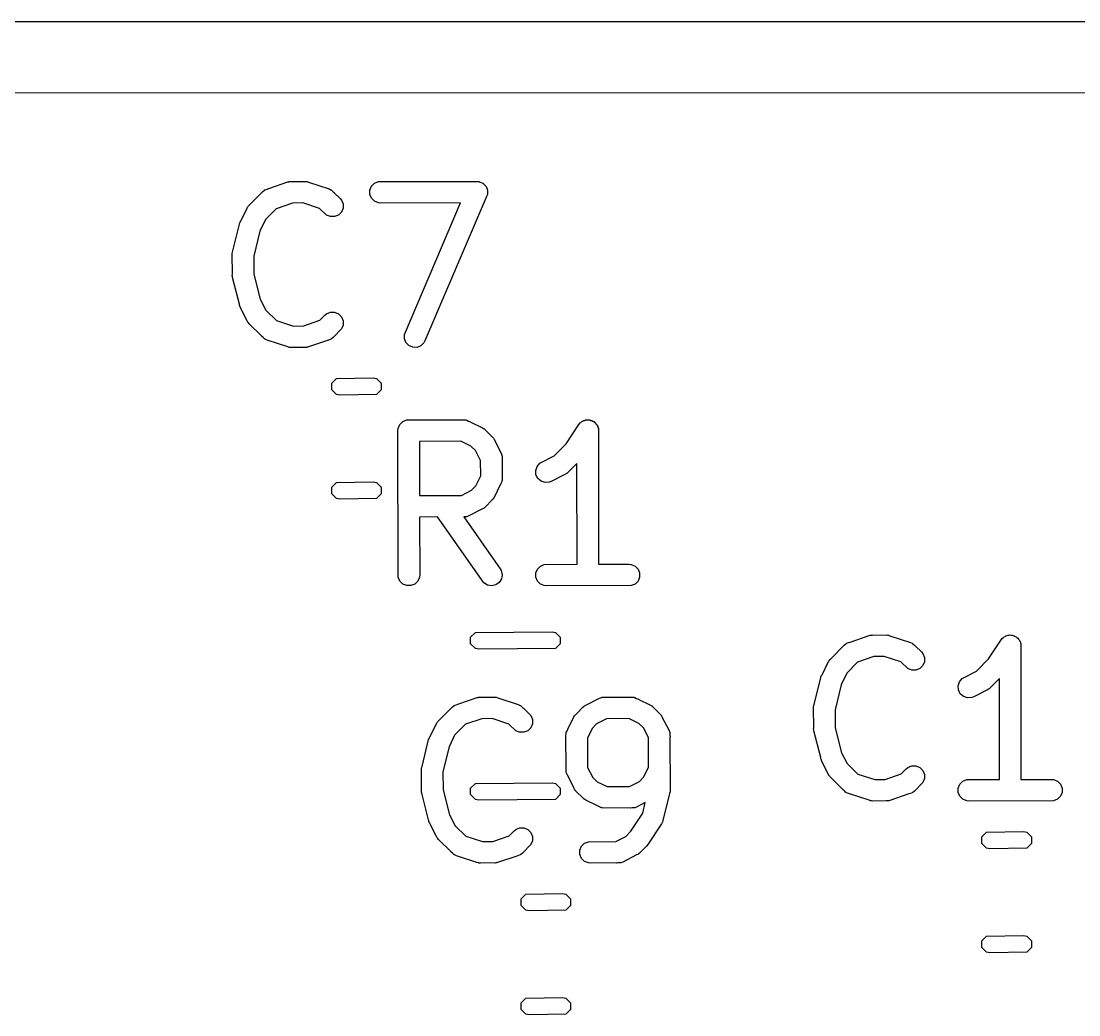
# Model space of a CAD drawing. Extents: x 94 to 206, y -143 to -44.
# Drawn here: x 148.55 to 155.87, y -86.7 to -79.82 of the extents above; entities that cross this region are included whole.
import ezdxf

# ---------------------------------------------------------------- set-up
doc = ezdxf.new("R2010")
doc.units = 0
doc.layers.add('BLACK', color=7, linetype='CONTINUOUS')

msp = doc.modelspace()

# ---------------------------------------------------------------- linework, layer by layer
at = {"layer": 'BLACK', "linetype": 'CONTINUOUS'}
for p, q in [((129.691227, -79.824804), (177.52, -79.82)), ((177.270031, -80.315226), (129.985233, -80.319975)), ((150.262111, -80.978879), (150.393901, -80.933668)), ((150.393901, -80.933668), (150.401156, -80.932018)), ((150.401156, -80.932018), (150.402987, -80.93126)), ((150.402987, -80.93126), (150.404583, -80.931239)), ((150.404583, -80.931239), (150.408238, -80.930408)), ((150.408238, -80.930408), (150.417538, -80.931069)), ((150.417538, -80.931069), (150.512857, -80.929819)), ((150.512857, -80.929819), (150.520262, -80.930548)), ((150.520262, -80.930548), (150.522237, -80.930408)), ((150.522237, -80.930408), (150.523723, -80.930889)), ((150.523723, -80.930889), (150.527489, -80.93126)), ((150.527489, -80.93126), (150.536852, -80.935138)), ((150.536852, -80.935138), (150.679431, -80.981287)), ((150.963108, -80.990187), (150.974307, -80.963151)), ((150.974307, -80.963151), (150.994999, -80.942459)), ((150.994999, -80.942459), (151.022035, -80.93126)), ((151.022035, -80.93126), (151.703333, -80.929819)), ((151.703333, -80.929819), (151.717965, -80.93126)), ((151.717965, -80.93126), (151.718395, -80.931438)), ((151.718395, -80.931438), (151.71886, -80.931444)), ((151.71886, -80.931444), (151.731866, -80.937018)), ((151.731866, -80.937018), (151.745001, -80.942459)), ((151.745001, -80.942459), (151.74533, -80.942788)), ((151.74533, -80.942788), (151.745758, -80.942972)), ((151.745758, -80.942972), (151.755653, -80.953111)), ((151.755653, -80.953111), (151.765693, -80.963151)), ((151.765693, -80.963151), (151.765871, -80.963581)), ((151.765871, -80.963581), (151.766197, -80.963915)), ((151.766197, -80.963915), (151.77147, -80.977097)), ((150.127797, -81.095167), (150.221729, -80.999405)), ((150.221729, -80.999405), (150.233094, -80.990077)), ((150.233094, -80.990077), (150.235584, -80.989045)), ((150.235584, -80.989045), (150.237619, -80.987281)), ((150.237619, -80.987281), (150.250581, -80.982834)), ((150.250581, -80.982834), (150.260131, -80.978879)), ((150.260131, -80.978879), (150.262111, -80.978879)), ((150.679431, -80.981287), (150.692856, -80.987281)), ((150.692856, -80.987281), (150.694891, -80.989046)), ((150.694891, -80.989046), (150.697382, -80.990078)), ((150.697382, -80.990078), (150.708883, -81.001181)), ((150.708883, -81.001181), (150.714963, -81.006455)), ((150.714963, -81.006455), (150.715539, -81.007608)), ((150.715539, -81.007608), (150.756366, -81.047024)), ((150.963108, -81.019451), (150.963108, -80.990187)), ((150.974307, -81.046487), (150.963108, -81.019451)), ((151.770464, -81.034968), (151.765693, -81.046487)), ((151.776708, -81.020347), (151.770464, -81.034968)), ((151.77147, -80.977097), (151.776892, -80.990187)), ((151.776713, -81.019881), (151.776708, -81.020347)), ((151.776892, -81.019451), (151.776713, -81.019881)), ((151.776892, -80.990187), (151.776892, -80.990652)), ((151.776892, -80.990652), (151.777065, -80.991085)), ((151.777065, -80.991085), (151.776892, -81.005265)), ((151.776892, -81.005265), (151.776892, -81.019451)), ((150.112442, -81.114135), (150.116406, -81.107835)), ((150.116406, -81.107835), (150.117164, -81.106008)), ((150.117164, -81.106008), (150.118261, -81.104888)), ((150.118261, -81.104888), (150.120274, -81.101692)), ((150.120274, -81.101692), (150.127797, -81.095167)), ((150.426404, -81.079703), (150.313135, -81.118561)), ((150.497783, -81.078767), (150.426404, -81.079703)), ((150.613976, -81.116376), (150.497783, -81.078767)), ((150.756366, -81.047024), (150.765693, -81.058389)), ((150.765693, -81.058389), (150.776892, -81.085425)), ((150.776892, -81.085425), (150.776892, -81.114688)), ((150.994999, -81.067179), (150.974307, -81.046487)), ((151.022035, -81.078378), (150.994999, -81.067179)), ((151.036667, -81.079819), (151.022035, -81.078378)), ((151.590254, -81.078648), (151.036667, -81.079819)), ((151.201387, -81.989292), (151.590254, -81.078648)), ((151.765435, -81.046744), (151.343698, -82.034363)), ((151.765693, -81.046487), (151.765435, -81.046744)), ((150.068175, -81.205366), (150.112442, -81.114135)), ((150.313135, -81.118561), (150.238856, -81.194286)), ((150.661665, -81.162417), (150.613976, -81.116376)), ((150.688701, -81.173616), (150.661665, -81.162417)), ((150.717964, -81.173616), (150.688701, -81.173616)), ((150.745, -81.162417), (150.717964, -81.173616)), ((150.765693, -81.141724), (150.745, -81.162417)), ((150.776892, -81.114688), (150.765693, -81.141724)), ((150.013903, -81.411089), (150.059144, -81.224724)), ((150.059144, -81.224724), (150.059529, -81.223644)), ((150.059529, -81.223644), (150.059568, -81.223105)), ((150.059568, -81.223105), (150.060153, -81.221897)), ((150.060153, -81.221897), (150.064091, -81.210878)), ((150.064091, -81.210878), (150.068175, -81.205366)), ((150.238856, -81.194286), (150.200131, -81.274096)), ((150.200131, -81.274096), (150.158105, -81.447219)), ((150.009286, -81.43339), (150.009537, -81.430836)), ((150.010553, -81.571969), (150.009286, -81.43339)), ((150.009375, -81.429744), (150.009829, -81.427872)), ((150.009537, -81.430836), (150.009375, -81.429744)), ((150.009829, -81.427872), (150.010727, -81.418758)), ((150.010727, -81.418758), (150.013903, -81.411089)), ((150.158105, -81.447219), (150.159247, -81.571991)), ((150.009375, -81.579893), (150.010553, -81.571969)), ((150.010709, -81.588917), (150.009375, -81.579893)), ((150.010727, -81.590879), (150.010709, -81.588917)), ((150.011149, -81.5919), (150.010727, -81.590879)), ((150.011525, -81.594437), (150.011149, -81.5919)), ((150.059042, -81.779135), (150.011525, -81.594437)), ((150.159247, -81.571991), (150.203865, -81.745421)), ((150.203865, -81.745421), (150.242557, -81.820558)), ((150.059568, -81.786532), (150.059042, -81.779135)), ((150.06377, -81.797514), (150.059568, -81.786532)), ((150.064091, -81.798759), (150.06377, -81.797514)), ((150.064413, -81.799194), (150.064091, -81.798759)), ((150.064823, -81.800264), (150.064413, -81.799194)), ((150.113513, -81.894816), (150.064823, -81.800264)), ((150.242557, -81.820558), (150.316765, -81.893348)), ((150.661665, -81.84722), (150.688701, -81.836021)), ((150.688701, -81.836021), (150.717964, -81.836021)), ((150.717964, -81.836021), (150.745, -81.847219)), ((150.117163, -81.903628), (150.113513, -81.894816)), ((150.119546, -81.906532), (150.117163, -81.903628)), ((150.120274, -81.907945), (150.119546, -81.906532)), ((150.121772, -81.909244), (150.120274, -81.907945)), ((150.126491, -81.914994), (150.121772, -81.909244)), ((150.21466, -82.001479), (150.126491, -81.914994)), ((150.316765, -81.893348), (150.432692, -81.93087)), ((150.50407, -81.929934), (150.616777, -81.891269)), ((150.616777, -81.891269), (150.650299, -81.856548)), ((150.650299, -81.856548), (150.661665, -81.84722)), ((150.745, -81.847219), (150.765693, -81.867912)), ((150.765693, -81.867912), (150.776892, -81.894948)), ((150.776892, -81.894948), (150.776892, -81.924211)), ((150.432692, -81.93087), (150.50407, -81.929934)), ((150.765694, -81.951247), (150.708748, -82.010232)), ((150.776892, -81.924211), (150.765694, -81.951247)), ((151.20103, -82.018553), (151.201387, -81.989292)), ((150.215512, -82.003183), (150.21466, -82.001479)), ((150.223156, -82.009813), (150.215512, -82.003183)), ((150.233094, -82.019561), (150.223156, -82.009813)), ((150.235584, -82.020592), (150.233094, -82.019561)), ((150.237619, -82.022357), (150.235584, -82.020592)), ((150.251045, -82.028351), (150.237619, -82.022357)), ((150.393626, -82.0745), (150.251045, -82.028351)), ((150.668364, -82.030759), (150.536574, -82.07597)), ((150.670346, -82.030759), (150.668364, -82.030759)), ((150.679898, -82.026802), (150.670346, -82.030759)), ((150.692856, -82.022357), (150.679898, -82.026802)), ((150.694891, -82.020591), (150.692856, -82.022357)), ((150.697382, -82.01956), (150.694891, -82.020591)), ((150.708748, -82.010232), (150.697382, -82.01956)), ((151.211898, -82.045723), (151.20103, -82.018553)), ((151.232337, -82.066667), (151.211898, -82.045723)), ((151.33661, -82.047244), (151.315666, -82.067683)), ((151.343698, -82.034363), (151.33661, -82.047244)), ((150.402987, -82.078378), (150.393626, -82.0745)), ((150.40675, -82.078748), (150.402987, -82.078378)), ((150.408238, -82.07923), (150.40675, -82.078748)), ((150.410212, -82.079089), (150.408238, -82.07923)), ((150.417619, -82.079819), (150.410212, -82.079089)), ((150.512936, -82.078568), (150.417619, -82.079819)), ((150.522237, -82.07923), (150.512936, -82.078568)), ((150.525891, -82.078398), (150.522237, -82.07923)), ((150.527489, -82.078378), (150.525891, -82.078398)), ((150.52932, -82.077619), (150.527489, -82.078378)), ((150.536574, -82.07597), (150.52932, -82.077619)), ((151.259235, -82.078194), (151.232337, -82.066667)), ((151.288496, -82.078551), (151.259235, -82.078194)), ((151.315666, -82.067683), (151.288496, -82.078551)), ((150.698732, -82.327039), (150.731204, -82.294567)), ((150.698732, -82.372961), (150.698732, -82.327039)), ((150.731204, -82.294567), (150.985835, -82.29)), ((150.985835, -82.29), (151.008796, -82.294567)), ((151.008796, -82.294567), (151.041268, -82.327039)), ((151.041268, -82.327039), (151.041268, -82.372961)), ((150.731204, -82.405433), (150.698732, -82.372961)), ((150.754165, -82.41), (150.731204, -82.405433)), ((151.008796, -82.405433), (150.754165, -82.41)), ((151.041268, -82.372961), (151.008796, -82.405433)), ((151.156905, -82.654819), (151.158346, -82.640187)), ((151.158346, -82.640187), (151.169545, -82.613151)), ((151.169545, -82.613151), (151.190237, -82.592459)), ((151.190237, -82.592459), (151.217273, -82.58126)), ((151.217273, -82.58126), (151.612857, -82.579819)), ((151.612857, -82.579819), (151.627489, -82.58126)), ((151.627489, -82.58126), (151.629978, -82.582291)), ((151.629978, -82.582291), (151.632666, -82.582482)), ((151.632666, -82.582482), (151.645659, -82.588786)), ((151.645659, -82.588786), (151.654525, -82.592459)), ((151.654525, -82.592459), (151.655747, -82.593681)), ((151.655747, -82.593681), (151.741636, -82.635356)), ((151.741636, -82.635356), (151.747935, -82.63932)), ((151.747935, -82.63932), (151.749763, -82.640078)), ((151.749763, -82.640078), (151.750933, -82.641208)), ((151.750933, -82.641208), (151.754079, -82.643188)), ((151.754079, -82.643188), (151.759711, -82.649682)), ((151.759711, -82.649682), (151.808747, -82.697024)), ((152.320854, -82.745534), (152.407596, -82.613216)), ((152.407596, -82.613216), (152.40763, -82.613173)), ((152.40763, -82.613173), (152.40764, -82.613151)), ((152.40764, -82.613151), (152.407691, -82.613099)), ((152.407691, -82.613099), (152.416912, -82.601841)), ((152.416912, -82.601841), (152.423081, -82.597709)), ((152.423081, -82.597709), (152.428332, -82.592459)), ((152.428332, -82.592459), (152.435121, -82.589646)), ((152.435121, -82.589646), (152.441227, -82.585558)), ((152.441227, -82.585558), (152.448507, -82.584101)), ((152.448507, -82.584101), (152.455368, -82.58126)), ((152.455368, -82.58126), (152.462716, -82.58126)), ((152.462716, -82.58126), (152.469921, -82.579819)), ((152.469921, -82.579819), (152.477205, -82.58126)), ((152.477205, -82.58126), (152.484632, -82.58126)), ((152.484632, -82.58126), (152.49142, -82.584072)), ((152.49142, -82.584072), (152.498629, -82.585498)), ((152.498629, -82.585498), (152.504808, -82.589617)), ((152.504808, -82.589617), (152.511668, -82.592459)), ((152.511668, -82.592459), (152.516861, -82.597652)), ((152.516861, -82.597652), (152.522978, -82.60173)), ((152.522978, -82.60173), (152.527111, -82.607902)), ((152.527111, -82.607902), (152.53236, -82.613151)), ((152.53236, -82.613151), (152.535171, -82.619938)), ((152.535171, -82.619938), (152.539261, -82.626045)), ((152.539261, -82.626045), (152.540717, -82.633326)), ((152.540717, -82.633326), (152.543559, -82.640187)), ((152.543559, -82.640187), (152.543569, -82.647587)), ((152.543569, -82.647587), (152.545, -82.65474)), ((151.158346, -83.669451), (151.156905, -82.654819)), ((151.808747, -82.697024), (151.813465, -82.702773)), ((151.813465, -82.702773), (151.814964, -82.704073)), ((151.814964, -82.704073), (151.815691, -82.705486)), ((151.815691, -82.705486), (151.818074, -82.708389)), ((151.818074, -82.708389), (151.821723, -82.717199)), ((151.821723, -82.717199), (151.870415, -82.811754)), ((152.545, -82.65474), (152.543589, -82.661868)), ((152.543589, -82.661868), (152.544894, -83.580337)), ((151.592924, -82.728503), (151.30559, -82.72955)), ((151.30559, -82.72955), (151.306123, -83.104745)), ((151.661691, -82.761871), (151.592924, -82.728503)), ((151.693018, -82.792115), (151.661691, -82.761871)), ((151.728476, -82.860972), (151.693018, -82.792115)), ((152.23812, -82.82988), (152.320854, -82.745534)), ((151.729461, -82.968604), (151.728476, -82.860972)), ((151.870415, -82.811754), (151.87567, -82.825485)), ((151.87567, -82.825485), (151.875861, -82.828174)), ((151.875861, -82.828174), (151.876892, -82.830663)), ((151.876892, -82.830663), (151.877018, -82.84446)), ((151.877018, -82.84446), (151.877744, -82.854675)), ((151.877744, -82.854675), (151.877128, -82.856521)), ((151.877128, -82.856521), (151.878333, -82.988152)), ((152.138302, -82.881283), (152.23812, -82.82988)), ((152.109875, -82.931152), (152.119129, -82.903391)), ((152.111949, -82.960342), (152.109875, -82.931152)), ((152.119129, -82.903391), (152.138302, -82.881283)), ((152.395322, -82.881958), (152.332557, -82.945947)), ((152.396314, -83.580702), (152.395322, -82.881958)), ((150.698732, -83.047039), (150.731204, -83.014567)), ((150.731204, -83.014567), (150.985835, -83.01)), ((150.985835, -83.01), (151.008796, -83.014567)), ((151.008796, -83.014567), (151.041268, -83.047039)), ((151.696281, -83.036985), (151.729461, -82.968604)), ((151.87567, -83.007962), (151.869362, -83.02096)), ((151.875861, -83.005272), (151.87567, -83.007962)), ((151.876892, -83.002784), (151.875861, -83.005272)), ((151.878333, -82.988152), (151.876892, -83.002784)), ((152.125036, -82.986517), (152.111949, -82.960342)), ((152.147144, -83.00569), (152.125036, -82.986517)), ((152.174905, -83.014944), (152.147144, -83.00569)), ((152.204095, -83.01287), (152.174905, -83.014944)), ((152.217827, -83.007615), (152.204095, -83.01287)), ((152.312383, -82.958922), (152.217827, -83.007615)), ((152.321192, -82.955274), (152.312383, -82.958922)), ((152.324094, -82.952891), (152.321192, -82.955274)), ((152.325508, -82.952164), (152.324094, -82.952891)), ((152.326807, -82.950665), (152.325508, -82.952164)), ((152.332557, -82.945947), (152.326807, -82.950665)), ((150.698732, -83.092961), (150.698732, -83.047039)), ((151.041268, -83.047039), (151.041268, -83.092961)), ((151.597348, -83.103684), (151.666036, -83.068313)), ((151.666036, -83.068313), (151.696281, -83.036985)), ((151.864471, -83.031041), (151.822796, -83.116931)), ((151.865693, -83.02982), (151.864471, -83.031041)), ((151.869362, -83.02096), (151.865693, -83.02982)), ((150.731204, -83.125433), (150.698732, -83.092961)), ((150.754165, -83.13), (150.731204, -83.125433)), ((151.008796, -83.125433), (150.754165, -83.13)), ((151.041268, -83.092961), (151.008796, -83.125433)), ((151.306123, -83.104745), (151.466041, -83.104162)), ((151.466041, -83.104162), (151.468375, -83.103646)), ((151.468375, -83.103646), (151.471197, -83.104144)), ((151.471197, -83.104144), (151.597348, -83.103684)), ((151.808469, -83.135006), (151.761128, -83.184042)), ((151.814964, -83.129374), (151.808469, -83.135006)), ((151.816943, -83.126228), (151.814964, -83.129374)), ((151.818074, -83.125058), (151.816943, -83.126228)), ((151.818831, -83.12323), (151.818074, -83.125058)), ((151.822796, -83.116931), (151.818831, -83.12323)), ((151.740954, -83.197017), (151.646398, -83.24571)), ((151.749763, -83.193369), (151.740954, -83.197017)), ((151.752665, -83.190986), (151.749763, -83.193369)), ((151.754079, -83.190259), (151.752665, -83.190986)), ((151.755378, -83.18876), (151.754079, -83.190259)), ((151.761128, -83.184042), (151.755378, -83.18876)), ((151.430557, -83.252904), (151.306334, -83.253356)), ((151.306334, -83.253356), (151.306905, -83.654819)), ((151.751462, -83.708989), (151.430557, -83.252904)), ((151.614817, -83.252233), (151.611919, -83.252439)), ((151.611919, -83.252439), (151.864776, -83.61181)), ((151.627489, -83.252187), (151.614817, -83.252233)), ((151.629978, -83.251155), (151.627489, -83.252187)), ((151.632666, -83.250965), (151.629978, -83.251155)), ((151.646398, -83.24571), (151.632666, -83.250965)), ((152.121926, -83.613151), (152.142618, -83.592459)), ((152.142618, -83.592459), (152.169654, -83.58126)), ((152.169654, -83.58126), (152.396314, -83.580702)), ((152.544894, -83.580337), (152.755714, -83.579819)), ((152.755714, -83.579819), (152.770346, -83.58126)), ((152.770346, -83.58126), (152.797382, -83.592459)), ((152.797382, -83.592459), (152.818074, -83.613151)), ((151.169545, -83.696487), (151.158346, -83.669451)), ((151.305464, -83.669451), (151.294265, -83.696487)), ((151.306905, -83.654819), (151.305464, -83.669451)), ((151.864776, -83.61181), (151.871986, -83.624623)), ((151.871986, -83.624623), (151.878315, -83.653194)), ((151.878315, -83.653194), (151.87323, -83.682012)), ((152.110727, -83.640187), (152.121926, -83.613151)), ((152.110727, -83.669451), (152.110727, -83.640187)), ((152.121926, -83.696487), (152.110727, -83.669451)), ((152.818074, -83.613151), (152.829273, -83.640187)), ((152.829273, -83.669451), (152.818074, -83.696487)), ((152.829273, -83.640187), (152.829273, -83.669451)), ((151.190237, -83.717179), (151.169545, -83.696487)), ((151.217273, -83.728378), (151.190237, -83.717179)), ((151.246537, -83.728378), (151.217273, -83.728378)), ((151.273573, -83.717179), (151.246537, -83.728378)), ((151.294265, -83.696487), (151.273573, -83.717179)), ((151.776141, -83.724716), (151.751462, -83.708989)), ((151.804958, -83.729802), (151.776141, -83.724716)), ((151.833529, -83.723472), (151.804958, -83.729802)), ((151.857503, -83.70669), (151.833529, -83.723472)), ((151.87323, -83.682012), (151.857503, -83.70669)), ((152.142618, -83.717179), (152.121926, -83.696487)), ((152.169654, -83.728378), (152.142618, -83.717179)), ((152.184286, -83.729819), (152.169654, -83.728378)), ((152.770346, -83.728378), (152.184286, -83.729819)), ((152.797382, -83.717179), (152.770346, -83.728378)), ((152.818074, -83.696487), (152.797382, -83.717179)), ((151.659843, -84.084539), (151.692315, -84.052067)), ((151.659843, -84.130461), (151.659843, -84.084539)), ((151.692315, -84.052067), (152.224724, -84.0475)), ((152.224724, -84.0475), (152.247685, -84.052067)), ((152.247685, -84.052067), (152.280157, -84.084539)), ((152.280157, -84.084539), (152.280157, -84.130461)), ((154.28592, -84.118879), (154.41771, -84.073668)), ((154.41771, -84.073668), (154.424965, -84.072018)), ((154.424965, -84.072018), (154.426796, -84.07126)), ((154.426796, -84.07126), (154.428392, -84.071239)), ((154.428392, -84.071239), (154.432047, -84.070408)), ((154.432047, -84.070408), (154.441347, -84.071069)), ((154.441347, -84.071069), (154.536666, -84.069819)), ((154.536666, -84.069819), (154.544071, -84.070548)), ((154.544071, -84.070548), (154.546046, -84.070408)), ((154.546046, -84.070408), (154.547532, -84.070889)), ((154.547532, -84.070889), (154.551298, -84.07126)), ((154.551298, -84.07126), (154.560661, -84.075138)), ((154.560661, -84.075138), (154.70324, -84.121287)), ((155.244663, -84.235534), (155.331405, -84.103216)), ((155.331405, -84.103216), (155.331439, -84.103173)), ((155.331439, -84.103173), (155.331449, -84.103151)), ((155.331449, -84.103151), (155.3315, -84.103099)), ((155.3315, -84.103099), (155.340721, -84.091841)), ((155.340721, -84.091841), (155.34689, -84.087709)), ((155.34689, -84.087709), (155.352141, -84.082459)), ((155.352141, -84.082459), (155.35893, -84.079646)), ((155.35893, -84.079646), (155.365036, -84.075558)), ((155.365036, -84.075558), (155.372316, -84.074101)), ((155.372316, -84.074101), (155.379177, -84.07126)), ((155.379177, -84.07126), (155.386525, -84.07126)), ((155.386525, -84.07126), (155.39373, -84.069819)), ((155.39373, -84.069819), (155.401014, -84.07126)), ((155.401014, -84.07126), (155.408441, -84.07126)), ((155.408441, -84.07126), (155.415229, -84.074072)), ((155.415229, -84.074072), (155.422438, -84.075498)), ((155.422438, -84.075498), (155.428617, -84.079617)), ((155.428617, -84.079617), (155.435477, -84.082459)), ((155.435477, -84.082459), (155.44067, -84.087652)), ((155.44067, -84.087652), (155.446787, -84.09173)), ((155.446787, -84.09173), (155.45092, -84.097902)), ((155.45092, -84.097902), (155.456169, -84.103151)), ((155.456169, -84.103151), (155.45898, -84.109938)), ((155.45898, -84.109938), (155.46307, -84.116045)), ((151.692315, -84.162933), (151.659843, -84.130461)), ((151.715276, -84.1675), (151.692315, -84.162933)), ((152.247685, -84.162933), (151.715276, -84.1675)), ((152.280157, -84.130461), (152.247685, -84.162933)), ((154.151606, -84.235167), (154.245538, -84.139405)), ((154.245538, -84.139405), (154.256903, -84.130077)), ((154.256903, -84.130077), (154.259393, -84.129045)), ((154.259393, -84.129045), (154.261428, -84.127281)), ((154.261428, -84.127281), (154.27439, -84.122834)), ((154.27439, -84.122834), (154.28394, -84.118879)), ((154.28394, -84.118879), (154.28592, -84.118879)), ((154.70324, -84.121287), (154.716665, -84.127281)), ((154.716665, -84.127281), (154.7187, -84.129046)), ((154.7187, -84.129046), (154.721191, -84.130078)), ((154.721191, -84.130078), (154.732692, -84.141181)), ((154.732692, -84.141181), (154.738772, -84.146455)), ((154.738772, -84.146455), (154.739348, -84.147608)), ((154.739348, -84.147608), (154.780175, -84.187024)), ((154.780175, -84.187024), (154.789502, -84.198389)), ((155.46307, -84.116045), (155.464526, -84.123326)), ((155.464526, -84.123326), (155.467368, -84.130187)), ((155.467368, -84.130187), (155.467378, -84.137587)), ((155.467378, -84.137587), (155.468809, -84.14474)), ((155.468809, -84.14474), (155.467398, -84.151868)), ((155.467398, -84.151868), (155.468703, -85.070337)), ((154.091984, -84.345366), (154.136251, -84.254135)), ((154.136251, -84.254135), (154.140215, -84.247835)), ((154.140215, -84.247835), (154.140973, -84.246008)), ((154.140973, -84.246008), (154.14207, -84.244888)), ((154.14207, -84.244888), (154.144083, -84.241692)), ((154.144083, -84.241692), (154.151606, -84.235167)), ((154.336944, -84.258561), (154.262665, -84.334286)), ((154.450213, -84.219703), (154.336944, -84.258561)), ((154.521592, -84.218767), (154.450213, -84.219703)), ((154.637785, -84.256376), (154.521592, -84.218767)), ((154.685474, -84.302417), (154.637785, -84.256376)), ((154.789502, -84.198389), (154.800701, -84.225425)), ((154.800701, -84.254688), (154.789502, -84.281724)), ((154.800701, -84.225425), (154.800701, -84.254688)), ((155.161929, -84.31988), (155.244663, -84.235534)), ((154.71251, -84.313616), (154.685474, -84.302417)), ((154.741773, -84.313616), (154.71251, -84.313616)), ((154.768809, -84.302417), (154.741773, -84.313616)), ((154.789502, -84.281724), (154.768809, -84.302417)), ((155.062111, -84.371283), (155.161929, -84.31988)), ((154.037712, -84.551089), (154.082953, -84.364724)), ((154.082953, -84.364724), (154.083338, -84.363644)), ((154.083338, -84.363644), (154.083377, -84.363105)), ((154.083377, -84.363105), (154.083962, -84.361897)), ((154.083962, -84.361897), (154.0879, -84.350878)), ((154.0879, -84.350878), (154.091984, -84.345366)), ((154.262665, -84.334286), (154.22394, -84.414096)), ((155.033684, -84.421152), (155.042938, -84.393391)), ((155.042938, -84.393391), (155.062111, -84.371283)), ((155.319131, -84.371958), (155.256366, -84.435947)), ((155.320123, -85.070702), (155.319131, -84.371958)), ((154.22394, -84.414096), (154.181914, -84.587219)), ((155.035758, -84.450342), (155.033684, -84.421152)), ((155.048845, -84.476517), (155.035758, -84.450342)), ((155.070953, -84.49569), (155.048845, -84.476517)), ((155.236192, -84.448922), (155.141636, -84.497615)), ((155.245001, -84.445274), (155.236192, -84.448922)), ((155.247903, -84.442891), (155.245001, -84.445274)), ((155.249317, -84.442164), (155.247903, -84.442891)), ((155.250616, -84.440665), (155.249317, -84.442164)), ((155.256366, -84.435947), (155.250616, -84.440665)), ((151.547619, -84.557281), (151.560581, -84.552834)), ((151.560581, -84.552834), (151.570131, -84.548879)), ((151.570131, -84.548879), (151.572111, -84.548879)), ((151.572111, -84.548879), (151.703901, -84.503668)), ((151.703901, -84.503668), (151.711156, -84.502018)), ((151.711156, -84.502018), (151.712987, -84.50126)), ((151.712987, -84.50126), (151.714583, -84.501239)), ((151.714583, -84.501239), (151.718238, -84.500408)), ((151.718238, -84.500408), (151.727538, -84.501069)), ((151.727538, -84.501069), (151.822857, -84.499819)), ((151.822857, -84.499819), (151.830262, -84.500548)), ((151.830262, -84.500548), (151.832237, -84.500408)), ((151.832237, -84.500408), (151.833723, -84.500889)), ((151.833723, -84.500889), (151.837489, -84.50126)), ((151.837489, -84.50126), (151.846852, -84.505138)), ((151.846852, -84.505138), (151.989431, -84.551287)), ((151.989431, -84.551287), (152.002856, -84.557281)), ((152.456666, -84.556428), (152.551221, -84.507737)), ((152.551221, -84.507737), (152.564952, -84.502482)), ((152.564952, -84.502482), (152.567641, -84.50229)), ((152.567641, -84.50229), (152.57013, -84.50126)), ((152.57013, -84.50126), (152.583469, -84.501166)), ((152.583469, -84.501166), (152.594142, -84.500408)), ((152.594142, -84.500408), (152.596149, -84.501077)), ((152.596149, -84.501077), (152.775238, -84.499819)), ((152.775238, -84.499819), (152.78987, -84.50126)), ((152.78987, -84.50126), (152.792359, -84.502291)), ((152.792359, -84.502291), (152.795047, -84.502482)), ((152.795047, -84.502482), (152.80804, -84.508786)), ((152.80804, -84.508786), (152.816906, -84.512459)), ((152.816906, -84.512459), (152.818128, -84.513681)), ((152.818128, -84.513681), (152.904017, -84.555356)), ((154.034536, -84.558758), (154.037712, -84.551089)), ((155.098714, -84.504944), (155.070953, -84.49569)), ((155.127904, -84.50287), (155.098714, -84.504944)), ((155.141636, -84.497615), (155.127904, -84.50287)), ((151.437797, -84.665167), (151.531729, -84.569405)), ((151.531729, -84.569405), (151.543094, -84.560077)), ((151.543094, -84.560077), (151.545584, -84.559045)), ((151.545584, -84.559045), (151.547619, -84.557281)), ((152.002856, -84.557281), (152.004891, -84.559046)), ((152.004891, -84.559046), (152.007382, -84.560078)), ((152.007382, -84.560078), (152.018883, -84.571181)), ((152.018883, -84.571181), (152.024963, -84.576455)), ((152.024963, -84.576455), (152.025539, -84.577608)), ((152.025539, -84.577608), (152.066366, -84.617024)), ((152.066366, -84.617024), (152.075693, -84.628389)), ((152.380675, -84.627218), (152.382655, -84.624073)), ((152.382655, -84.624073), (152.389149, -84.61844)), ((152.389149, -84.61844), (152.436491, -84.569405)), ((152.436491, -84.569405), (152.44224, -84.564686)), ((152.44224, -84.564686), (152.44354, -84.563188)), ((152.44354, -84.563188), (152.444953, -84.56246)), ((152.444953, -84.56246), (152.447856, -84.560078)), ((152.447856, -84.560078), (152.456666, -84.556428)), ((152.904017, -84.555356), (152.910316, -84.55932)), ((152.910316, -84.55932), (152.912144, -84.560078)), ((152.912144, -84.560078), (152.913314, -84.561208)), ((152.913314, -84.561208), (152.91646, -84.563188)), ((152.91646, -84.563188), (152.922092, -84.569682)), ((152.922092, -84.569682), (152.971128, -84.617024)), ((152.971128, -84.617024), (152.975846, -84.622773)), ((152.975846, -84.622773), (152.977345, -84.624073)), ((152.977345, -84.624073), (152.978072, -84.625486)), ((152.978072, -84.625486), (152.980455, -84.628389)), ((154.033095, -84.57339), (154.033346, -84.570836)), ((154.034362, -84.711969), (154.033095, -84.57339)), ((154.033184, -84.569744), (154.033638, -84.567872)), ((154.033346, -84.570836), (154.033184, -84.569744)), ((154.033638, -84.567872), (154.034536, -84.558758)), ((154.181914, -84.587219), (154.183056, -84.711991)), ((151.378175, -84.775366), (151.422442, -84.684135)), ((151.422442, -84.684135), (151.426406, -84.677835)), ((151.426406, -84.677835), (151.427164, -84.676008)), ((151.427164, -84.676008), (151.428261, -84.674888)), ((151.428261, -84.674888), (151.430274, -84.671692)), ((151.430274, -84.671692), (151.437797, -84.665167)), ((151.623135, -84.688561), (151.548856, -84.764286)), ((151.736404, -84.649703), (151.623135, -84.688561)), ((151.807783, -84.648767), (151.736404, -84.649703)), ((151.923976, -84.686376), (151.807783, -84.648767)), ((151.971665, -84.732417), (151.923976, -84.686376)), ((152.075693, -84.628389), (152.086892, -84.655425)), ((152.086892, -84.684688), (152.075693, -84.711724)), ((152.086892, -84.655425), (152.086892, -84.684688)), ((152.333148, -84.722404), (152.374823, -84.636516)), ((152.374823, -84.636516), (152.378787, -84.630216)), ((152.378787, -84.630216), (152.379545, -84.628389)), ((152.379545, -84.628389), (152.380675, -84.627218)), ((152.531582, -84.685133), (152.501338, -84.71646)), ((152.600373, -84.649709), (152.531582, -84.685133)), ((152.755542, -84.648619), (152.600373, -84.649709)), ((152.824072, -84.681871), (152.755542, -84.648619)), ((152.855399, -84.712115), (152.824072, -84.681871)), ((152.980455, -84.628389), (152.984104, -84.637199)), ((152.984104, -84.637199), (153.032796, -84.731754)), ((151.548856, -84.764286), (151.510131, -84.844096)), ((151.998701, -84.743616), (151.971665, -84.732417)), ((152.027964, -84.743616), (151.998701, -84.743616)), ((152.055, -84.732417), (152.027964, -84.743616)), ((152.075693, -84.711724), (152.055, -84.732417)), ((152.319286, -84.765295), (152.320727, -84.750663)), ((152.320578, -84.991899), (152.319286, -84.765295)), ((152.320727, -84.750663), (152.321758, -84.748173)), ((152.321758, -84.748173), (152.321949, -84.745486)), ((152.321949, -84.745486), (152.328253, -84.732492)), ((152.328253, -84.732492), (152.331926, -84.723627)), ((152.331926, -84.723627), (152.333148, -84.722404)), ((152.501338, -84.71646), (152.468041, -84.785082)), ((152.89077, -84.780803), (152.855399, -84.712115)), ((153.032796, -84.731754), (153.038051, -84.745485)), ((153.038051, -84.745485), (153.038242, -84.748174)), ((153.038242, -84.748174), (153.039273, -84.750663)), ((153.039273, -84.750663), (153.039319, -84.763333)), ((153.039319, -84.763333), (153.040125, -84.774675)), ((154.033184, -84.719893), (154.034362, -84.711969)), ((154.034518, -84.728917), (154.033184, -84.719893)), ((154.034536, -84.730879), (154.034518, -84.728917)), ((154.034958, -84.7319), (154.034536, -84.730879)), ((154.035334, -84.734437), (154.034958, -84.7319)), ((154.082851, -84.919135), (154.035334, -84.734437)), ((154.183056, -84.711991), (154.227674, -84.885421)), ((151.323903, -84.981089), (151.369144, -84.794724)), ((151.369144, -84.794724), (151.369529, -84.793644)), ((151.369529, -84.793644), (151.369568, -84.793105)), ((151.369568, -84.793105), (151.370153, -84.791897)), ((151.370153, -84.791897), (151.374091, -84.780878)), ((151.374091, -84.780878), (151.378175, -84.775366)), ((151.510131, -84.844096), (151.468105, -85.017219)), ((152.468041, -84.785082), (152.469197, -84.987818)), ((152.891512, -84.984521), (152.89077, -84.780803)), ((153.040125, -84.774675), (153.039368, -84.776943)), ((153.039368, -84.776943), (153.040714, -85.146247)), ((154.083377, -84.926532), (154.082851, -84.919135)), ((154.227674, -84.885421), (154.266366, -84.960558)), ((151.319829, -84.997872), (151.320727, -84.988758)), ((151.320727, -84.988758), (151.323903, -84.981089)), ((152.319875, -84.994009), (152.320578, -84.991899)), ((152.469197, -84.987818), (152.5046, -85.056569)), ((152.858662, -85.052223), (152.891512, -84.984521)), ((154.087579, -84.937514), (154.083377, -84.926532)), ((154.0879, -84.938759), (154.087579, -84.937514)), ((154.088222, -84.939194), (154.0879, -84.938759)), ((154.088632, -84.940264), (154.088222, -84.939194)), ((154.137322, -85.034816), (154.088632, -84.940264)), ((154.266366, -84.960558), (154.340574, -85.033348)), ((154.674108, -84.996548), (154.685474, -84.98722)), ((154.685474, -84.98722), (154.71251, -84.976021)), ((154.71251, -84.976021), (154.741773, -84.976021)), ((154.741773, -84.976021), (154.768809, -84.987219)), ((154.768809, -84.987219), (154.789502, -85.007912)), ((151.319286, -85.00339), (151.319537, -85.000836)), ((151.320553, -85.141969), (151.319286, -85.00339)), ((151.319375, -84.999744), (151.319829, -84.997872)), ((151.319537, -85.000836), (151.319375, -84.999744)), ((151.468105, -85.017219), (151.469247, -85.141991)), ((152.320652, -85.004951), (152.319875, -84.994009)), ((152.320727, -85.018022), (152.320652, -85.004951)), ((152.321758, -85.020511), (152.320727, -85.018022)), ((152.321949, -85.023199), (152.321758, -85.020511)), ((152.327204, -85.036931), (152.321949, -85.023199)), ((152.375896, -85.131487), (152.327204, -85.036931)), ((152.5046, -85.056569), (152.535928, -85.086814)), ((152.828417, -85.083551), (152.858662, -85.052223)), ((154.140972, -85.043628), (154.137322, -85.034816)), ((154.143355, -85.046532), (154.140972, -85.043628)), ((154.144083, -85.047945), (154.143355, -85.046532)), ((154.145581, -85.049244), (154.144083, -85.047945)), ((154.1503, -85.054994), (154.145581, -85.049244)), ((154.238469, -85.141479), (154.1503, -85.054994)), ((154.340574, -85.033348), (154.456501, -85.07087)), ((154.527879, -85.069934), (154.640586, -85.031269)), ((154.640586, -85.031269), (154.674108, -84.996548)), ((154.789502, -85.007912), (154.800701, -85.034948)), ((154.800701, -85.064211), (154.789503, -85.091247)), ((154.800701, -85.034948), (154.800701, -85.064211)), ((151.659843, -85.129539), (151.692315, -85.097067)), ((151.659843, -85.175461), (151.659843, -85.129539)), ((151.692315, -85.097067), (152.224724, -85.0925)), ((152.224724, -85.0925), (152.247685, -85.097067)), ((152.247685, -85.097067), (152.280157, -85.129539)), ((152.280157, -85.129539), (152.280157, -85.175461)), ((152.379545, -85.140296), (152.375896, -85.131487)), ((152.535928, -85.086814), (152.604457, -85.120065)), ((152.604457, -85.120065), (152.759626, -85.118975)), ((152.759626, -85.118975), (152.828417, -85.083551)), ((154.456501, -85.07087), (154.527879, -85.069934)), ((154.789503, -85.091247), (154.732557, -85.150232)), ((155.034536, -85.130187), (155.045735, -85.103151)), ((155.034536, -85.159451), (155.034536, -85.130187)), ((155.045735, -85.103151), (155.066427, -85.082459)), ((155.066427, -85.082459), (155.093463, -85.07126)), ((155.093463, -85.07126), (155.320123, -85.070702)), ((155.468703, -85.070337), (155.679523, -85.069819)), ((155.679523, -85.069819), (155.694155, -85.07126)), ((155.694155, -85.07126), (155.721191, -85.082459)), ((155.721191, -85.082459), (155.741883, -85.103151)), ((155.741883, -85.103151), (155.753082, -85.130187)), ((155.753082, -85.130187), (155.753082, -85.159451)), ((151.319375, -85.149893), (151.320553, -85.141969)), ((151.320709, -85.158917), (151.319375, -85.149893)), ((151.320727, -85.160879), (151.320709, -85.158917)), ((151.321149, -85.1619), (151.320727, -85.160879)), ((151.321525, -85.164437), (151.321149, -85.1619)), ((151.369042, -85.349135), (151.321525, -85.164437)), ((151.469247, -85.141991), (151.513865, -85.315421)), ((151.692315, -85.207933), (151.659843, -85.175461)), ((151.715276, -85.2125), (151.692315, -85.207933)), ((152.247685, -85.207933), (151.715276, -85.2125)), ((152.280157, -85.175461), (152.247685, -85.207933)), ((152.381927, -85.143198), (152.379545, -85.140296)), ((152.382655, -85.144612), (152.381927, -85.143198)), ((152.384153, -85.145911), (152.382655, -85.144612)), ((152.388872, -85.151661), (152.384153, -85.145911)), ((152.437907, -85.199002), (152.388872, -85.151661)), ((152.44354, -85.205497), (152.437907, -85.199002)), ((152.446685, -85.207476), (152.44354, -85.205497)), ((152.447856, -85.208607), (152.446685, -85.207476)), ((152.449683, -85.209364), (152.447856, -85.208607)), ((152.455983, -85.213329), (152.449683, -85.209364)), ((153.036096, -85.168547), (152.990856, -85.354913)), ((153.039273, -85.160879), (153.036096, -85.168547)), ((153.04017, -85.151764), (153.039273, -85.160879)), ((153.040625, -85.149893), (153.04017, -85.151764)), ((153.040714, -85.146247), (153.040462, -85.1488)), ((153.040462, -85.1488), (153.040625, -85.149893)), ((154.239321, -85.143183), (154.238469, -85.141479)), ((154.246965, -85.149813), (154.239321, -85.143183)), ((154.256903, -85.159561), (154.246965, -85.149813)), ((154.259393, -85.160592), (154.256903, -85.159561)), ((154.261428, -85.162357), (154.259393, -85.160592)), ((154.274854, -85.168351), (154.261428, -85.162357)), ((154.417435, -85.2145), (154.274854, -85.168351)), ((154.692173, -85.170759), (154.560383, -85.21597)), ((154.694155, -85.170759), (154.692173, -85.170759)), ((154.703707, -85.166802), (154.694155, -85.170759)), ((154.716665, -85.162357), (154.703707, -85.166802)), ((154.7187, -85.160591), (154.716665, -85.162357)), ((154.721191, -85.15956), (154.7187, -85.160591)), ((154.732557, -85.150232), (154.721191, -85.15956)), ((155.045735, -85.186487), (155.034536, -85.159451)), ((155.066427, -85.207179), (155.045735, -85.186487)), ((155.093463, -85.218378), (155.066427, -85.207179)), ((155.721191, -85.207179), (155.694155, -85.218378)), ((155.741883, -85.186487), (155.721191, -85.207179)), ((155.753082, -85.159451), (155.741883, -85.186487)), ((152.541872, -85.255004), (152.455983, -85.213329)), ((152.543094, -85.256226), (152.541872, -85.255004)), ((152.551953, -85.259895), (152.543094, -85.256226)), ((152.564952, -85.266203), (152.551953, -85.259895)), ((152.567641, -85.266394), (152.564952, -85.266203)), ((152.57013, -85.267425), (152.567641, -85.266394)), ((152.584762, -85.268866), (152.57013, -85.267425)), ((152.763849, -85.267607), (152.584762, -85.268866)), ((152.765857, -85.268277), (152.763849, -85.267607)), ((152.776529, -85.267518), (152.765857, -85.268277)), ((152.78987, -85.267425), (152.776529, -85.267518)), ((152.792359, -85.266393), (152.78987, -85.267425)), ((152.795047, -85.266203), (152.792359, -85.266393)), ((152.808779, -85.260948), (152.795047, -85.266203)), ((152.86811, -85.230395), (152.808779, -85.260948)), ((152.850461, -85.303096), (152.86811, -85.230395)), ((154.426796, -85.218378), (154.417435, -85.2145)), ((154.430559, -85.218748), (154.426796, -85.218378)), ((154.432047, -85.21923), (154.430559, -85.218748)), ((154.434021, -85.219089), (154.432047, -85.21923)), ((154.441428, -85.219819), (154.434021, -85.219089)), ((154.536745, -85.218568), (154.441428, -85.219819)), ((154.546046, -85.21923), (154.536745, -85.218568)), ((154.5497, -85.218398), (154.546046, -85.21923)), ((154.551298, -85.218378), (154.5497, -85.218398)), ((154.553129, -85.217619), (154.551298, -85.218378)), ((154.560383, -85.21597), (154.553129, -85.217619)), ((155.108095, -85.219819), (155.093463, -85.218378)), ((155.694155, -85.218378), (155.108095, -85.219819)), ((151.369568, -85.356532), (151.369042, -85.349135)), ((151.37377, -85.367514), (151.369568, -85.356532)), ((151.513865, -85.315421), (151.552557, -85.390558)), ((152.76892, -85.427482), (152.850461, -85.303096)), ((152.990856, -85.354913), (152.987774, -85.363536)), ((151.374091, -85.368759), (151.37377, -85.367514)), ((151.374413, -85.369194), (151.374091, -85.368759)), ((151.374823, -85.370264), (151.374413, -85.369194)), ((151.423513, -85.464816), (151.374823, -85.370264)), ((151.552557, -85.390558), (151.626765, -85.463348)), ((151.926777, -85.461269), (151.960299, -85.426548)), ((151.960299, -85.426548), (151.971665, -85.41722)), ((151.971665, -85.41722), (151.998701, -85.406021)), ((151.998701, -85.406021), (152.027964, -85.406021)), ((152.027964, -85.406021), (152.055, -85.417219)), ((152.055, -85.417219), (152.075693, -85.437912)), ((152.733178, -85.464504), (152.76892, -85.427482)), ((152.979603, -85.377269), (152.885261, -85.521183)), ((152.985909, -85.368759), (152.979603, -85.377269)), ((152.98678, -85.366321), (152.985909, -85.368759)), ((152.987416, -85.365351), (152.98678, -85.366321)), ((152.987774, -85.363536), (152.987416, -85.365351)), ((155.231204, -85.434567), (155.485835, -85.43)), ((155.485835, -85.43), (155.508796, -85.434567)), ((151.427163, -85.473628), (151.423513, -85.464816)), ((151.429546, -85.476532), (151.427163, -85.473628)), ((151.430274, -85.477945), (151.429546, -85.476532)), ((151.431772, -85.479244), (151.430274, -85.477945)), ((151.436491, -85.484994), (151.431772, -85.479244)), ((151.52466, -85.571479), (151.436491, -85.484994)), ((151.626765, -85.463348), (151.742692, -85.50087)), ((151.742692, -85.50087), (151.81407, -85.499934)), ((151.81407, -85.499934), (151.926777, -85.461269)), ((152.075693, -85.437912), (152.086892, -85.464948)), ((152.086892, -85.494211), (152.075694, -85.521247)), ((152.086892, -85.464948), (152.086892, -85.494211)), ((152.447856, -85.512459), (152.474892, -85.50126)), ((152.474892, -85.50126), (152.664388, -85.499928)), ((152.664388, -85.499928), (152.733178, -85.464504)), ((155.198732, -85.467039), (155.231204, -85.434567)), ((155.198732, -85.512961), (155.198732, -85.467039)), ((155.508796, -85.434567), (155.541268, -85.467039)), ((155.541268, -85.467039), (155.541268, -85.512961)), ((151.525512, -85.573183), (151.52466, -85.571479)), ((151.533156, -85.579813), (151.525512, -85.573183)), ((152.075694, -85.521247), (152.018748, -85.580232)), ((152.415965, -85.560187), (152.427164, -85.533151)), ((152.415965, -85.589451), (152.415965, -85.560187)), ((152.427164, -85.533151), (152.447856, -85.512459)), ((152.871285, -85.535678), (152.828272, -85.580232)), ((152.875945, -85.532558), (152.871285, -85.535678)), ((152.885155, -85.521311), (152.875945, -85.532558)), ((152.885218, -85.521247), (152.885155, -85.521311)), ((152.885227, -85.521223), (152.885218, -85.521247)), ((152.885261, -85.521183), (152.885227, -85.521223)), ((155.231204, -85.545433), (155.198732, -85.512961)), ((155.254165, -85.55), (155.231204, -85.545433)), ((155.508796, -85.545433), (155.254165, -85.55)), ((155.541268, -85.512961), (155.508796, -85.545433)), ((151.543094, -85.589561), (151.533156, -85.579813)), ((151.545584, -85.590592), (151.543094, -85.589561)), ((151.547619, -85.592357), (151.545584, -85.590592)), ((151.561045, -85.598351), (151.547619, -85.592357)), ((151.703626, -85.6445), (151.561045, -85.598351)), ((151.712987, -85.648378), (151.703626, -85.6445)), ((151.71675, -85.648748), (151.712987, -85.648378)), ((151.718238, -85.64923), (151.71675, -85.648748)), ((151.720212, -85.649089), (151.718238, -85.64923)), ((151.727619, -85.649819), (151.720212, -85.649089)), ((151.822936, -85.648568), (151.727619, -85.649819)), ((151.832237, -85.64923), (151.822936, -85.648568)), ((151.835891, -85.648398), (151.832237, -85.64923)), ((151.837489, -85.648378), (151.835891, -85.648398)), ((151.83932, -85.647619), (151.837489, -85.648378)), ((151.846574, -85.64597), (151.83932, -85.647619)), ((151.978364, -85.600759), (151.846574, -85.64597)), ((151.980346, -85.600759), (151.978364, -85.600759)), ((151.989898, -85.596802), (151.980346, -85.600759)), ((152.002856, -85.592357), (151.989898, -85.596802)), ((152.004891, -85.590591), (152.002856, -85.592357)), ((152.007382, -85.58956), (152.004891, -85.590591)), ((152.018748, -85.580232), (152.007382, -85.58956)), ((152.427164, -85.616487), (152.415965, -85.589451)), ((152.447856, -85.637179), (152.427164, -85.616487)), ((152.474892, -85.648378), (152.447856, -85.637179)), ((152.489524, -85.649819), (152.474892, -85.648378)), ((152.668611, -85.64856), (152.489524, -85.649819)), ((152.670619, -85.64923), (152.668611, -85.64856)), ((152.681291, -85.648471), (152.670619, -85.64923)), ((152.694632, -85.648378), (152.681291, -85.648471)), ((152.697121, -85.647346), (152.694632, -85.648378)), ((152.699809, -85.647156), (152.697121, -85.647346)), ((152.713541, -85.641901), (152.699809, -85.647156)), ((152.808095, -85.593209), (152.713541, -85.641901)), ((152.816906, -85.58956), (152.808095, -85.593209)), ((152.819808, -85.587177), (152.816906, -85.58956)), ((152.821222, -85.58645), (152.819808, -85.587177)), ((152.822522, -85.58495), (152.821222, -85.58645)), ((152.828272, -85.580232), (152.822522, -85.58495)), ((152.008732, -85.897039), (152.041204, -85.864567)), ((152.041204, -85.864567), (152.295835, -85.86)), ((152.295835, -85.86), (152.318796, -85.864567)), ((152.318796, -85.864567), (152.351268, -85.897039)), ((152.008732, -85.942961), (152.008732, -85.897039)), ((152.041204, -85.975433), (152.008732, -85.942961)), ((152.351268, -85.942961), (152.318796, -85.975433)), ((152.351268, -85.897039), (152.351268, -85.942961)), ((152.064165, -85.98), (152.041204, -85.975433)), ((152.318796, -85.975433), (152.064165, -85.98)), ((155.198732, -86.187039), (155.231204, -86.154567)), ((155.231204, -86.154567), (155.485835, -86.15)), ((155.485835, -86.15), (155.508796, -86.154567)), ((155.508796, -86.154567), (155.541268, -86.187039)), ((155.198732, -86.232961), (155.198732, -86.187039)), ((155.231204, -86.265433), (155.198732, -86.232961)), ((155.541268, -86.232961), (155.508796, -86.265433)), ((155.541268, -86.187039), (155.541268, -86.232961)), ((155.254165, -86.27), (155.231204, -86.265433)), ((155.508796, -86.265433), (155.254165, -86.27)), ((152.008732, -86.617039), (152.041204, -86.584567)), ((152.041204, -86.584567), (152.295835, -86.58)), ((152.295835, -86.58), (152.318796, -86.584567)), ((152.318796, -86.584567), (152.351268, -86.617039)), ((152.008732, -86.662961), (152.008732, -86.617039)), ((152.041204, -86.695433), (152.008732, -86.662961)), ((152.351268, -86.662961), (152.318796, -86.695433)), ((152.351268, -86.617039), (152.351268, -86.662961)), ((152.064165, -86.7), (152.041204, -86.695433)), ((152.318796, -86.695433), (152.064165, -86.7))]:
    msp.add_line(p, q, dxfattribs=at)

doc.saveas('drawing.dxf')
